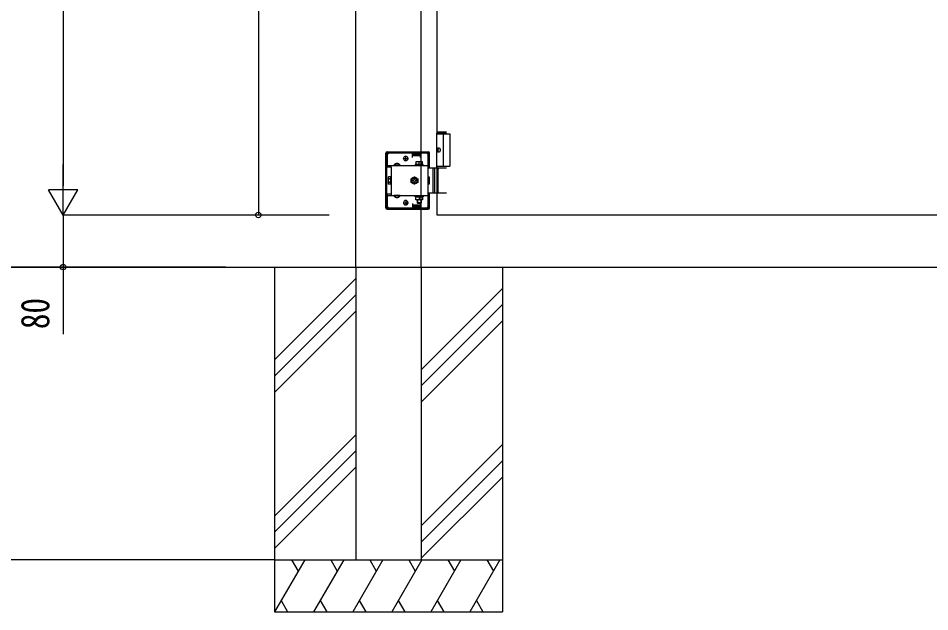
# Model space of a CAD drawing. Units: millimetres, scale not verified. Extents: x -4205 to 4205, y -2970 to 2970.
# Drawn here: x -3499 to -2098, y -199 to 713 of the extents above; entities that cross this region are included whole.
import ezdxf
from ezdxf.enums import TextEntityAlignment as Align

# ---------------------------------------------------------------- set-up
doc = ezdxf.new("R2010")
doc.units = ezdxf.units.MM
doc.header["$LTSCALE"] = 12
doc.layers.add('0-4_YKK_A1', color=4, linetype='Continuous')
doc.layers.add('0-5_YKK_D', color=6, linetype='Continuous')
doc.styles.add('ＭＳ ゴシック', font='')
doc.styles.get('ＭＳ ゴシック').set_extended_font_data('MS Gothic')

msp = doc.modelspace()

# ---------------------------------------------------------------- linework, layer by layer
at = {"layer": '0-4_YKK_A1'}
for p, q in [((-2979.98, 330.73), (-2979.98, 1627.23)), ((-2879.98, 330.73), (-2879.98, 1627.23)), ((-2854.98, 535.73), (-2854.98, 1485.73)), ((-2853.48, 538.73), (-2855.48, 536.73)), ((-2855.48, 482.73), (-2855.48, 536.73)), ((-2855.48, 536.73), (-2840.98, 536.73)), ((-2853.48, 538.73), (-2840.98, 538.73)), ((-2845.98, 535.73), (-2845.98, 485.73)), ((-2933.98, 421.73), (-2933.98, 505.73)), ((-2932.48, 421.73), (-2932.48, 505.73)), ((-2931.98, 507.73), (-2868.98, 507.73)), ((-2931.98, 506.23), (-2868.98, 506.23)), ((-2892.98, 505.73), (-2928.98, 505.73)), ((-2892.98, 499.23), (-2892.98, 505.73)), ((-2880.98, 504.73), (-2892.98, 504.73)), ((-2891.98, 503.23), (-2891.98, 506.23)), ((-2881.98, 503.23), (-2881.98, 506.23)), ((-2880.98, 499.23), (-2880.98, 505.73)), ((-2871.98, 505.73), (-2880.98, 505.73)), ((-2877.48, 506.23), (-2877.48, 507.73)), ((-2869.48, 506.23), (-2869.48, 507.73)), ((-2868.48, 482.73), (-2868.48, 505.73)), ((-2866.98, 482.73), (-2866.98, 505.73)), ((-2854.18, 512.83), (-2854.78, 512.83)), ((-2854.18, 508.63), (-2854.78, 508.63)), ((-2853.17, 511.15), (-2853.76, 511.15)), ((-2853.17, 510.31), (-2853.76, 510.31)), ((-2931.98, 502.73), (-2931.98, 484.43)), ((-2907.48, 497.73), (-2899.48, 497.73)), ((-2906.73, 497.48), (-2906.73, 497.98)), ((-2903.48, 493.73), (-2903.48, 501.73)), ((-2900.23, 497.48), (-2900.23, 497.98)), ((-2880.98, 501.73), (-2892.98, 501.73)), ((-2891.98, 503.23), (-2881.98, 503.23)), ((-2887.98, 492.53), (-2887.98, 488.53)), ((-2877.98, 492.53), (-2887.98, 492.53)), ((-2882.98, 488.53), (-2882.98, 492.1)), ((-2877.98, 488.53), (-2877.98, 492.53)), ((-2868.98, 424.73), (-2868.98, 502.73)), ((-2931.98, 486.93), (-2868.98, 486.93)), ((-2925.98, 484.43), (-2931.98, 484.43)), ((-2925.98, 484.43), (-2925.98, 486.93)), ((-2925.98, 484.43), (-2925.98, 443.03)), ((-2921.73, 487.44), (-2921.73, 486.93)), ((-2912.23, 487.44), (-2921.73, 487.44)), ((-2912.23, 486.93), (-2921.73, 486.93)), ((-2919.33, 489.43), (-2918.13, 486.96)), ((-2918.13, 486.96), (-2916.98, 486.35)), ((-2915.84, 486.96), (-2916.98, 486.35)), ((-2914.63, 489.43), (-2915.84, 486.96)), ((-2912.23, 487.44), (-2912.23, 486.93)), ((-2889.23, 488.53), (-2889.23, 486.93)), ((-2876.73, 488.53), (-2889.23, 488.53)), ((-2889.23, 486.93), (-2876.73, 486.93)), ((-2887.98, 488.53), (-2877.98, 488.53)), ((-2876.73, 486.93), (-2876.73, 488.53)), ((-2865.98, 482.73), (-2868.98, 482.73)), ((-2868.48, 484.43), (-2866.98, 484.43)), ((-2840.98, 482.73), (-2865.98, 482.73)), ((-2861.98, 482.73), (-2861.98, 444.73)), ((-2859.48, 482.73), (-2859.48, 444.73)), ((-2855.48, 485.73), (-2835.98, 485.73)), ((-2853.79, 446.23), (-2853.79, 481.23)), ((-2930.28, 468.73), (-2929.83, 469.5)), ((-2930.28, 468.73), (-2930.28, 458.73)), ((-2926.28, 469.5), (-2929.83, 469.5)), ((-2926.28, 466.62), (-2929.83, 466.62)), ((-2926.28, 457.96), (-2926.28, 469.5)), ((-2926.28, 467.63), (-2925.98, 467.63)), ((-2926.28, 459.83), (-2926.28, 467.63)), ((-2894.98, 466.62), (-2889.98, 469.5)), ((-2894.98, 460.84), (-2894.98, 466.62)), ((-2893.13, 464.33), (-2891.89, 464.33)), ((-2893.13, 463.13), (-2893.13, 464.33)), ((-2891.89, 463.13), (-2893.13, 463.13)), ((-2890.58, 465.64), (-2890.58, 466.88)), ((-2890.58, 466.88), (-2889.38, 466.88)), ((-2889.98, 469.5), (-2884.98, 466.62)), ((-2889.38, 466.88), (-2889.38, 465.64)), ((-2886.83, 463.13), (-2888.07, 463.13)), ((-2884.98, 466.62), (-2884.98, 460.84)), ((-2930.28, 458.73), (-2929.83, 457.96)), ((-2926.28, 460.84), (-2929.83, 460.84)), ((-2926.28, 457.96), (-2929.83, 457.96)), ((-2926.28, 459.83), (-2925.98, 459.83)), ((-2889.98, 457.96), (-2894.98, 460.84)), ((-2884.98, 460.84), (-2889.98, 457.96)), ((-2889.38, 461.82), (-2889.38, 460.58)), ((-2925.98, 443.03), (-2931.98, 443.03)), ((-2931.98, 443.03), (-2931.98, 424.73)), ((-2931.98, 440.53), (-2868.98, 440.53)), ((-2925.98, 443.03), (-2925.98, 440.53)), ((-2912.23, 440.53), (-2921.73, 440.53)), ((-2921.73, 440.02), (-2921.73, 440.53)), ((-2912.23, 440.02), (-2921.73, 440.02)), ((-2919.33, 438.03), (-2918.13, 440.5)), ((-2918.13, 440.5), (-2916.98, 441.11)), ((-2915.84, 440.5), (-2916.98, 441.11)), ((-2914.63, 438.03), (-2915.84, 440.5)), ((-2912.23, 440.02), (-2912.23, 440.53)), ((-2889.23, 440.53), (-2876.73, 440.53)), ((-2889.23, 438.93), (-2889.23, 440.53)), ((-2876.73, 438.93), (-2889.23, 438.93)), ((-2887.98, 433.93), (-2887.98, 438.93)), ((-2887.98, 438.93), (-2877.98, 438.93)), ((-2886.18, 440.53), (-2886.18, 438.93)), ((-2882.98, 438.93), (-2882.98, 434.36)), ((-2879.78, 440.53), (-2879.78, 438.93)), ((-2877.98, 438.93), (-2877.98, 433.93)), ((-2876.73, 440.53), (-2876.73, 438.93)), ((-2868.98, 444.73), (-2865.98, 444.73)), ((-2868.48, 421.73), (-2868.48, 444.73)), ((-2868.48, 443.03), (-2866.98, 443.03)), ((-2866.98, 421.73), (-2866.98, 444.73)), ((-2865.98, 444.73), (-2840.98, 444.73)), ((-2931.98, 421.23), (-2868.98, 421.23)), ((-2928.98, 421.73), (-2892.98, 421.73)), ((-2907.48, 429.73), (-2899.48, 429.73)), ((-2906.73, 429.98), (-2906.73, 429.48)), ((-2903.48, 433.73), (-2903.48, 425.73)), ((-2900.23, 429.98), (-2900.23, 429.48)), ((-2892.98, 428.23), (-2892.98, 421.73)), ((-2880.98, 425.73), (-2892.98, 425.73)), ((-2880.98, 422.73), (-2892.98, 422.73)), ((-2891.98, 424.23), (-2891.98, 421.23)), ((-2891.98, 424.23), (-2881.98, 424.23)), ((-2877.98, 433.93), (-2887.98, 433.93)), ((-2885.98, 433.93), (-2885.98, 429.53)), ((-2885.98, 429.53), (-2884.98, 428.53)), ((-2879.98, 429.53), (-2885.98, 429.53)), ((-2885.44, 433.93), (-2885.44, 428.99)), ((-2880.98, 428.53), (-2884.98, 428.53)), ((-2881.98, 424.23), (-2881.98, 421.23)), ((-2879.98, 429.53), (-2880.98, 428.53)), ((-2880.98, 428.23), (-2880.98, 421.73)), ((-2880.98, 421.73), (-2871.98, 421.73)), ((-2880.52, 433.93), (-2880.52, 428.99)), ((-2879.98, 433.93), (-2879.98, 429.53)), ((-2877.48, 419.73), (-2877.48, 421.23)), ((-2869.48, 419.73), (-2869.48, 421.23)), ((-2931.98, 419.73), (-2868.98, 419.73)), ((-3737.15, 330.73), (-110.26, 330.73)), ((-3104.98, 330.73), (-3104.98, -199.27)), ((-2979.98, 330.73), (-2979.98, -119.27)), ((-2879.98, 330.73), (-2879.98, -119.27)), ((-2754.98, 330.73), (-2754.98, -199.27)), ((-2979.98, 312.94), (-3104.98, 187.94)), ((-2754.98, 297.94), (-2879.98, 172.94)), ((-2979.98, 287.94), (-3104.98, 162.94)), ((-2754.98, 272.94), (-2879.98, 147.94)), ((-2979.98, 262.94), (-3104.98, 137.94)), ((-2754.98, 247.94), (-2879.98, 122.94)), ((-2979.98, 72.94), (-3104.98, -52.06)), ((-2754.98, 57.94), (-2879.98, -67.06)), ((-2979.98, 47.94), (-3104.98, -77.06)), ((-2754.98, 32.94), (-2879.98, -92.06)), ((-2979.98, 22.94), (-3104.98, -102.06)), ((-2754.98, 7.94), (-2879.98, -117.06)), ((-3104.98, -119.27), (-2754.98, -119.27)), ((-3058.79, -119.27), (-3104.98, -199.27)), ((-3078.79, -119.27), (-3068.79, -136.59)), ((-2998.79, -119.27), (-3044.98, -199.27)), ((-3018.79, -119.27), (-3008.79, -136.59)), ((-2938.79, -119.27), (-2984.98, -199.27)), ((-2979.98, -119.27), (-2879.98, -119.27)), ((-2958.79, -119.27), (-2948.79, -136.59)), ((-2878.79, -119.27), (-2924.98, -199.27)), ((-2898.79, -119.27), (-2888.79, -136.59)), ((-2818.79, -119.27), (-2864.98, -199.27)), ((-2838.79, -119.27), (-2828.79, -136.59)), ((-2758.79, -119.27), (-2804.98, -199.27)), ((-2778.79, -119.27), (-2768.79, -136.59)), ((-3094.98, -181.95), (-3084.98, -199.27)), ((-3034.98, -181.95), (-3024.98, -199.27)), ((-2974.98, -181.95), (-2964.98, -199.27)), ((-2914.98, -181.95), (-2904.98, -199.27)), ((-2854.98, -181.95), (-2844.98, -199.27)), ((-2794.98, -181.95), (-2784.98, -199.27)), ((-3104.98, -199.27), (-2754.98, -199.27))]:
    msp.add_line(p, q, dxfattribs=at)
for points in [[(-2854.98, 1610.73), (-2054.98, 1610.73), (-2054.98, 410.73), (-2854.98, 410.73), (-2854.98, 485.73)], [(-2855.48, 535.73), (-2835.98, 535.73), (-2835.98, 485.73)], [(-2854.89, 511.99), (-2854.92, 511.83), (-2854.96, 511.67), (-2855.03, 511.52), (-2855.11, 511.4), (-2855.21, 511.29), (-2855.27, 511.24)], [(-2855.27, 510.22), (-2855.21, 510.17), (-2855.11, 510.06), (-2855.03, 509.94), (-2854.96, 509.79), (-2854.92, 509.63), (-2854.89, 509.47)], [(-2853.76, 511.15), (-2853.87, 511.17), (-2853.98, 511.21), (-2854.08, 511.29), (-2854.17, 511.4), (-2854.24, 511.52), (-2854.28, 511.67), (-2854.3, 511.83), (-2854.3, 511.99)], [(-2854.3, 509.47), (-2854.3, 509.63), (-2854.28, 509.79), (-2854.24, 509.94), (-2854.17, 510.06), (-2854.08, 510.17), (-2853.98, 510.25), (-2853.87, 510.29), (-2853.76, 510.31)], [(-2888.07, 464.33), (-2886.83, 464.33), (-2886.83, 463.13)], [(-2868.98, 458.63), (-2866.98, 458.63), (-2866.98, 468.83), (-2868.98, 468.83)], [(-2889.38, 460.58), (-2890.58, 460.58), (-2890.58, 461.82)]]:
    msp.add_lwpolyline(points, dxfattribs=at)
for centre, radius, start, end in [((-2931.98, 505.73), 2, 90, 180), ((-2931.98, 505.73), 0.5, 90, 180), ((-2928.98, 502.73), 3, 90, 180), ((-2871.98, 502.73), 3, 0, 90), ((-2868.98, 505.73), 2, 0, 90), ((-2868.98, 505.73), 0.5, 0, 90), ((-2903.48, 497.98), 3.25, 0, 180), ((-2903.48, 497.48), 3.25, 180, 0), ((-2885.48, 485.1), 7.43, 70.34714, 109.65286), ((-2880.48, 485.1), 7.43, 70.34714, 109.65286), ((-2916.98, 484.16), 5.77, 34.65097, 145.34903), ((-2852.29, 481.23), 1.5, 90, 180), ((-2927.72, 468.06), 2.56, 145.61575, 214.38425), ((-2920.73, 463.73), 9.55, 162.41205, 197.58795), ((-2889.98, 463.73), 5, 103.11701, 349.84078), ((-2889.98, 463.73), 4.3, 96.72822, 356.22957), ((-2891.89, 465.64), 1.31, 270, 0), ((-2891.89, 461.82), 1.31, 0, 90), ((-2889.98, 463.73), 5, 349.84078, 103.11701), ((-2889.98, 463.73), 4.3, 356.22957, 96.72822), ((-2888.07, 465.64), 1.31, 180, 270), ((-2888.07, 461.82), 1.31, 90, 180), ((-2927.72, 459.4), 2.56, 145.61575, 214.38425), ((-2916.98, 443.3), 5.77, 214.65097, 325.34903), ((-2885.48, 441.36), 7.43, 250.34714, 289.65286), ((-2880.48, 441.36), 7.43, 250.34714, 289.65286), ((-2852.29, 446.23), 1.5, 180, 270), ((-2931.98, 421.73), 2, 180, 270), ((-2931.98, 421.73), 0.5, 180, 270), ((-2928.98, 424.73), 3, 180, 270), ((-2903.48, 429.98), 3.25, 0, 180), ((-2903.48, 429.48), 3.25, 180, 0), ((-2871.98, 424.73), 3, 270, 0), ((-2868.98, 421.73), 0.5, 270, 0), ((-2868.98, 421.73), 2, 270, 0)]:
    msp.add_arc(centre, radius, start, end, dxfattribs=at)
msp.add_ellipse((-2852.82, 510.73), major_axis=(0, -3.5), ratio=0.707107, dxfattribs=at)
for centre, start_param, end_param in [((-2848.59, 510.73), 1.3352921, 1.4303349), ((-2848.59, 510.73), 1.7112577, 1.8063006), ((-2848, 510.73), 1.3352921, 1.4303349), ((-2848, 510.73), 1.7112577, 1.8063006), ((-2846.81, 510.73), 1.5241127, 1.6174799)]:
    msp.add_ellipse(centre, major_axis=(0, 9), ratio=0.707107, start_param=start_param, end_param=end_param, dxfattribs=at)
at = {"layer": '0-5_YKK_D'}
for p, q in [((-3429.98, 1565.73), (-3429.98, 455.73)), ((-3129.98, 1210.73), (-3129.98, 410.73)), ((-3429.98, 410.73), (-3429.98, 488.67)), ((-3429.98, 410.73), (-3452.48, 449.7)), ((-3407.48, 449.7), (-3452.48, 449.7)), ((-3429.98, 410.73), (-3407.48, 449.7)), ((-3021.36, 410.73), (-3430.98, 410.73)), ((-3021.36, 410.73), (-3430.98, 410.73)), ((-3021.36, 410.73), (-3130.98, 410.73)), ((-3180.7, 330.73), (-3580.98, 330.73)), ((-3180.7, 330.73), (-3580.98, 330.73)), ((-3180.7, 330.73), (-3430.98, 330.73)), ((-3105.98, -119.27), (-3580.98, -119.27))]:
    msp.add_line(p, q, dxfattribs=at)
msp.add_lwpolyline([(-3429.98, 410.73), (-3429.98, 330.73), (-3429.98, 227.33)], dxfattribs=at)
for centre in [(-3129.98, 410.73), (-3429.98, 330.73)]:
    msp.add_circle(centre, 4.25, dxfattribs=at)

# ---------------------------------------------------------------- texts
at = {"layer": '0-5_YKK_D', "style": 'ＭＳ ゴシック', "width": 0.8}
msp.add_text('80', height=43.99, rotation=90, dxfattribs=at).set_placement((-3437.98, 235.33), align=Align.BOTTOM_LEFT)

doc.saveas('drawing.dxf')
